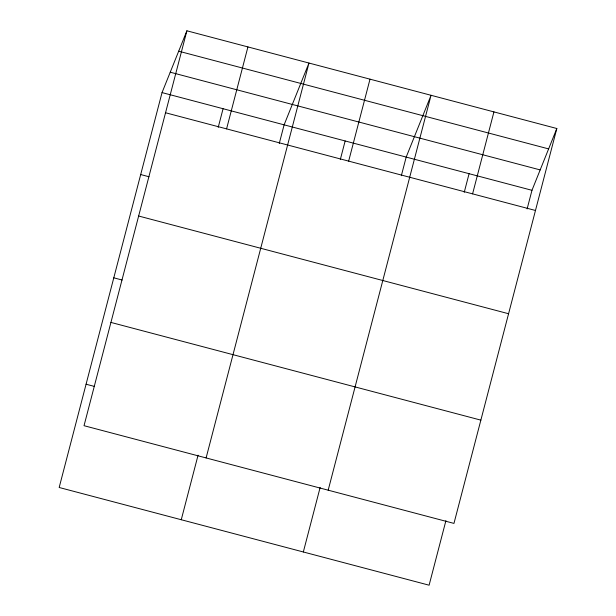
<?xml version="1.0" encoding="UTF-8"?>
<svg xmlns="http://www.w3.org/2000/svg" width="616" height="616" viewBox="0 0 616 616"><rect width="100%" height="100%" fill="white"/><g stroke="black" fill="none" stroke-linecap="round" stroke-linejoin="round"><path stroke-width="0.92" d="M186.894 30.8L84.03 425.695L453.961 523.408L556.826 128.513L186.894 30.8L162.039 92.593L59.174 487.487L429.106 585.2L445.922 520.659M218.226 127.343L223.077 108.716M226.58 128.883L247.932 46.924M181.258 519.735L198.067 455.193M279.264 143.466L284.115 124.84L308.97 63.048L206.106 457.934M340.301 159.59L345.153 140.964M348.656 161.123L370.008 79.171M303.334 551.975L320.143 487.433M401.339 175.714L406.19 157.088L431.046 95.288L328.182 490.182M464.233 192.323L469.084 173.697M472.588 193.863L493.932 111.904M527.119 208.932L531.97 190.305L556.826 128.513M178.694 51.19L548.625 148.903M170.239 72.203L540.17 169.916M162.039 92.593L531.97 190.305M165.542 112.759L535.473 210.472M140.694 174.551L149.01 176.754M138.646 216.024L508.577 313.736M113.791 277.824L122.114 280.018M110.926 322.422L480.857 420.135M86.078 384.222L94.402 386.417"/></g></svg>
